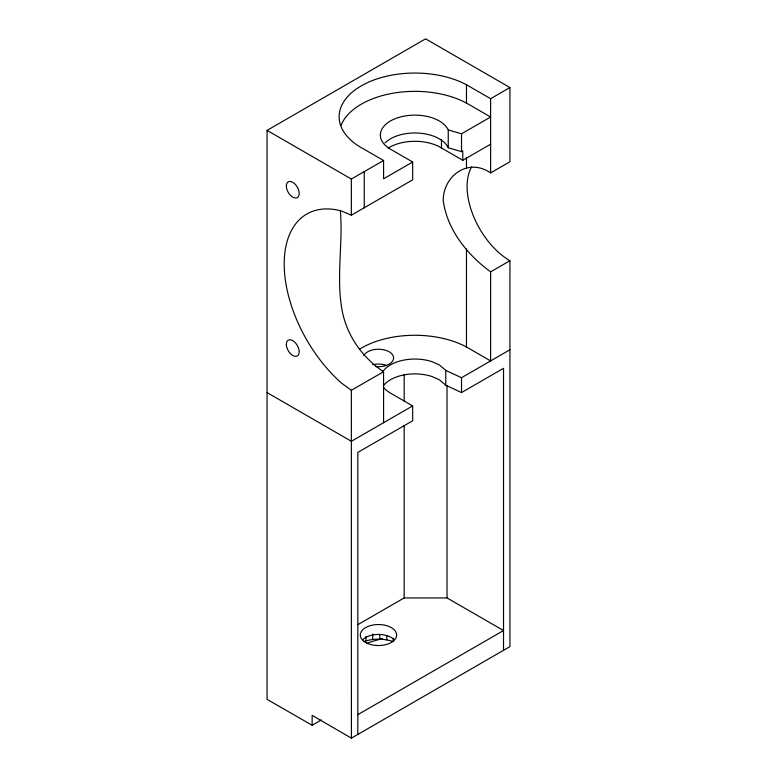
<?xml version="1.0" encoding="UTF-8"?>
<svg xmlns="http://www.w3.org/2000/svg" width="777" height="777" viewBox="0 0 777 777"><rect width="100%" height="100%" fill="white"/><g stroke="black" fill="none" stroke-linecap="round" stroke-linejoin="round"><path stroke-width="1.17" d="M321.348 719.958L312.15 725.271L267.065 699.349L267.065 130.381L425.592 38.85L509.935 87.548L509.935 161.762L490.617 172.912C468.308 157.537 443.482 175.437 443.201 200.291C446.969 229.594 467.346 254.875 490.617 271.863L490.617 360.916L466.472 346.979A75.748 43.726 0 0 0 359.43 349.213M312.15 725.271L312.15 715.374L351.408 738.15L509.935 646.619L509.935 260.713A60.596 34.984 60 0 1 471.658 166.909M357.818 734.43L357.818 452.418L412.674 420.765L412.674 405.924L390.462 393.094A34.538 19.94 0 0 1 383.333 387.111M267.065 130.381L351.35 179.04L383.576 160.499L383.576 178.807L412.674 162.005L412.674 179.837L351.35 215.19L341.365 210.946A109.071 62.976 60 0 0 284.197 263.966A109.071 62.976 60 0 0 341.365 382.993L351.35 390.268L351.408 738.15M383.576 160.499L363.296 148.795A75.748 43.726 0 0 1 359.43 86.985A75.748 43.726 0 0 1 466.472 84.751L490.617 98.698L509.935 87.548M412.674 162.005L390.462 149.184A34.538 19.94 0 0 1 397.61 117.813A34.538 19.94 0 0 1 448.251 129.914L461.519 133.799L490.617 117.006L466.472 103.059A75.748 43.726 0 0 0 341.064 125.291M384.974 142.949A34.538 19.94 0 0 1 419.395 133.149A34.538 19.94 0 0 1 448.251 147.756L461.519 151.641L462.791 150.903L462.791 160.285L441.472 147.97A36.354 20.989 0 0 0 388.17 148.057M462.791 160.285L490.617 144.211M490.617 271.863L509.935 260.713M412.674 405.924L351.379 441.278L267.065 392.599M382.634 371.853A34.538 19.94 0 0 1 432.158 361.723L439.306 364.899L445.775 370.386L461.519 377.719L509.935 349.767M383.333 385.722A34.538 19.94 0 0 1 432.158 376.573L439.306 379.739L445.775 385.227L461.519 392.56L503.515 368.317L503.515 650.33M358.003 624.582L404.176 597.931L447.018 597.931L503.515 630.545L357.818 714.646M351.35 390.268L383.576 371.736C362.917 358.032 347.591 336.626 342.472 312.228C335.8 278.875 343.084 245.105 340.423 211.49M364.044 641.608C373.348 638.15 383.857 638.48 393.23 641.588L393.23 638.286M490.617 98.698L490.617 172.912M466.472 84.751L466.472 103.059M466.472 157.401L466.472 168.007M466.472 248.883L466.472 346.979M461.519 133.799L461.519 151.641M461.519 377.719L461.519 392.56M448.251 129.914L448.251 147.756M447.018 385.479L447.018 597.931M445.775 370.386L445.775 385.227M441.472 139.763L441.472 147.97M404.176 374.553L404.176 401.262M404.176 425.543L404.176 597.931M386.791 635.431L386.791 639.83M383.576 371.736L383.576 422.717M379.788 634.702L379.788 639.102M372.698 633.935L372.698 639.432M365.996 636.421L365.996 640.821M364.258 171.649L364.258 207.789M351.35 179.04L351.35 215.19M366.793 643.337A84.829 48.98 0 0 1 382.585 638.733M363.83 355.701A15.151 8.741 0 0 1 382.07 349.475A15.151 8.741 0 0 1 393.249 359.868A15.151 8.741 0 0 1 375.505 366.55M372.669 364.734A15.151 8.741 0 0 1 386.043 365.239M362.723 639.685A18.182 10.499 0 0 1 394.211 639.685M286.344 344.366A9.091 5.245 60 0 0 295.988 356.352A9.091 5.245 60 0 0 295.988 343.502A9.091 5.245 60 0 0 286.344 344.366M286.344 186.043A9.091 5.245 60 0 0 295.988 198.028A9.091 5.245 60 0 0 295.988 185.179A9.091 5.245 60 0 0 286.344 186.043M365.608 642.453A18.182 10.499 0 0 0 396.027 637.752A18.182 10.499 0 0 0 373.756 624.893A18.182 10.499 0 0 0 365.608 642.453"/></g></svg>
